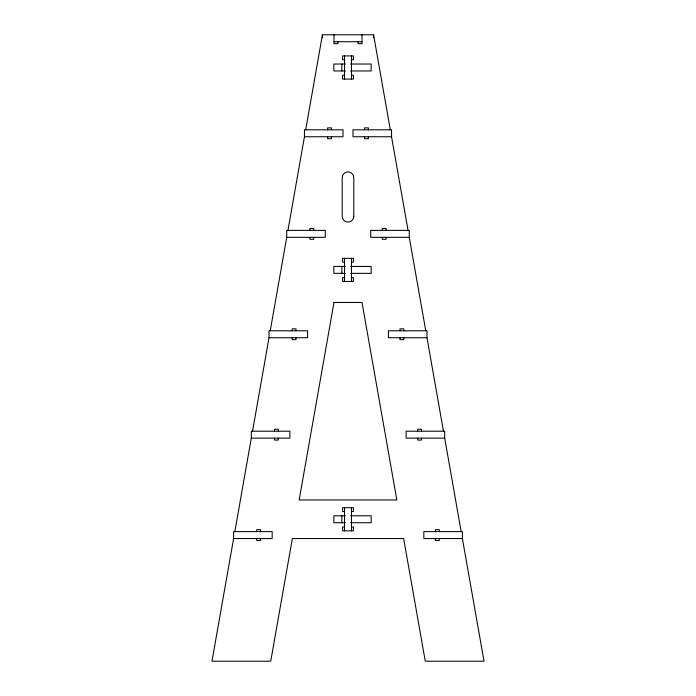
<?xml version="1.0" encoding="UTF-8"?>
<svg xmlns="http://www.w3.org/2000/svg" width="696" height="696" viewBox="0 0 696 696"><rect width="100%" height="100%" fill="white"/><g stroke="black" fill="none" stroke-linecap="round" stroke-linejoin="round"><path stroke-width="1.04" d="M382.287 237.327L382.287 239.259L386.141 239.259L386.141 237.327M399.983 337.734L399.983 339.665L403.845 339.665L403.845 337.734M417.687 438.141L417.687 440.063L421.55 440.063L421.55 438.141M435.392 540.47L435.392 538.547L435.392 540.47L439.254 540.47L439.254 538.547M233.604 538.547L272.18 538.547L272.18 531.605L233.604 531.605L233.604 538.547L211.976 661.2L270.727 661.2L292.355 538.547L403.645 538.547L425.273 661.2L484.024 661.2L462.396 538.547L462.396 531.605L423.82 531.605L423.82 538.547L462.396 538.547M234.83 531.605L251.308 438.141L251.308 431.198L289.884 431.198L289.884 438.141L251.308 438.141M252.535 431.198L269.013 337.734L269.013 330.791L307.589 330.791L307.589 337.734L269.013 337.734M270.239 330.791L286.717 237.327L286.717 230.385L325.284 230.385L325.284 237.327L286.717 237.327M287.944 230.385L304.448 136.755L304.448 129.813L343.024 129.813L343.024 136.755L304.448 136.755M305.675 129.813L322.431 34.8L373.569 34.8L390.325 129.813M334.002 41.743L361.998 41.743M344.529 59.778L342.597 59.778L342.597 55.924L353.403 55.924L353.403 59.778L351.471 59.778M345.32 64.023L333.836 64.023L333.836 70.966L345.32 70.966M350.706 64.023L371.177 64.023L371.177 70.966L350.706 70.966M344.529 75.203L342.597 75.203L342.597 79.066L353.403 79.066L353.403 75.203L351.471 75.203M391.552 136.755L352.976 136.755L352.976 129.813L391.552 129.813L391.552 136.755L408.056 230.385M409.283 237.327L370.716 237.327L370.716 230.385L409.283 230.385L409.283 237.327L425.761 330.791M344.529 262.183L342.597 262.183L342.597 258.32L353.403 258.32L353.403 262.183L351.471 262.183M345.32 266.42L333.836 266.42L333.836 273.363L345.32 273.363M350.706 266.42L371.177 266.42L371.177 273.363L350.706 273.363M344.529 277.608L342.597 277.608L342.597 281.471L353.403 281.471L353.403 277.608L351.471 277.608M426.987 337.734L388.411 337.734L388.411 330.791L426.987 330.791L426.987 337.734L443.465 431.198M444.692 438.141L406.116 438.141L406.116 431.198L444.692 431.198L444.692 438.141L461.17 531.605M344.529 511.543L342.597 511.543L342.597 507.688L353.403 507.688L353.403 511.543L351.471 511.543M345.32 515.788L333.836 515.788L333.836 522.731L345.32 522.731M350.706 515.788L371.177 515.788L371.177 522.731L350.706 522.731M344.529 526.976L342.597 526.976L342.597 530.831L353.403 530.831L353.403 526.976L351.471 526.976M439.254 531.605L439.254 529.673L435.392 529.673L435.392 531.605M421.55 431.198L421.55 429.267L417.687 429.267L417.687 431.198M403.845 330.791L403.845 328.86L399.983 328.86L399.983 330.791M386.141 230.385L386.141 228.453L382.287 228.453L382.287 230.385M373.569 34.8L373.569 37.775M368.401 129.813L368.401 127.881L364.547 127.881L364.547 129.813M368.401 136.755L368.401 138.687L364.547 138.687L364.547 136.755M361.998 34.8L361.998 43.674L358.144 43.674L358.144 41.743M351.471 55.924L351.471 79.066M351.471 258.32L351.471 281.471M351.471 507.688L351.471 530.831M344.529 55.924L344.529 79.066M344.529 258.32L344.529 281.471M344.529 507.688L344.529 530.831M341.858 64.023L341.858 70.966M341.858 266.42L341.858 273.363M341.858 515.788L341.858 522.731M337.856 41.743L337.856 43.674L334.002 43.674L334.002 34.8M331.453 129.813L331.453 127.881L327.599 127.881L327.599 129.813M331.453 136.755L331.453 138.687L327.599 138.687L327.599 136.755M322.431 34.8L322.431 37.775M313.713 230.385L313.713 228.453L309.859 228.453L309.859 230.385M313.713 237.327L313.713 239.259L309.859 239.259L309.859 237.327M296.017 330.791L296.017 328.86L292.155 328.86L292.155 330.791M296.017 337.734L296.017 339.665L292.155 339.665L292.155 337.734M278.313 431.198L278.313 429.267L274.45 429.267L274.45 431.198M278.313 438.141L278.313 440.063L274.45 440.063L274.45 438.141M260.608 531.605L260.608 529.673L256.746 529.673L256.746 531.605M260.608 538.547L260.608 540.47L256.746 540.47L256.746 538.547M333.984 302.464L299.158 499.972L396.842 499.972L362.016 302.464L333.984 302.464M353.785 216.282L353.785 177.706A5.785 5.785 0 0 0 348 171.921A5.785 5.785 0 0 0 342.215 177.706L342.215 216.282A5.785 5.785 0 0 0 348 222.067A5.785 5.785 0 0 0 353.785 216.282"/></g></svg>
